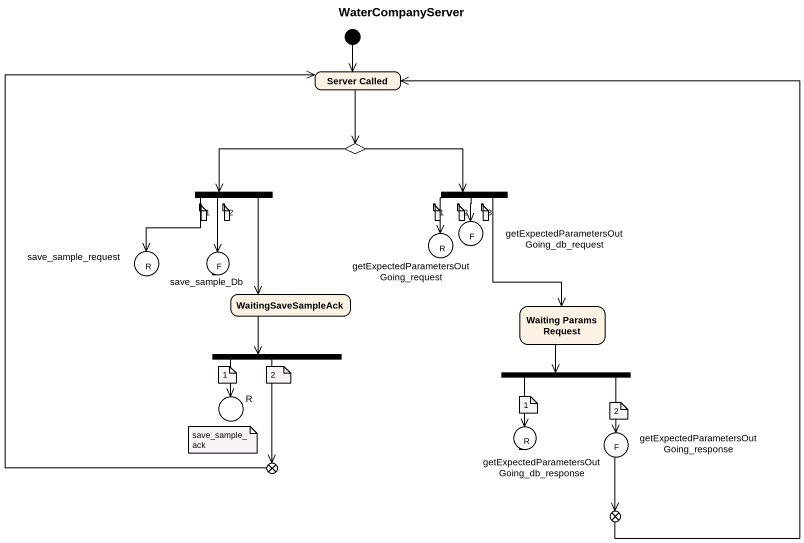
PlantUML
@startuml
title WaterCompanyServer
hide empty description
state "Server Called" as Server_Called
state choice1 <<choice>>
state fork1 <<fork>>
state fork2 <<fork>>
state "getExpectedParametersOutGoing_request" as getExpectedParametersOutGoin <<choice>>
state "getExpectedParametersOutGoing_db_request" as getExpectedParametersOutGoin_2 <<choice>>
state save_sample_request <<choice>>
state save_sample_Db <<choice>>
state WaitingSaveSampleAck
state "Waiting Params Request" as Waiting_Params_Request
state fork3 <<fork>>
state R <<choice>>
state fork4 <<fork>>
state "getExpectedParametersOutGoing_db_response" as getExpectedParametersOutGoin_3 <<choice>>
state "getExpectedParametersOutGoing_response" as getExpectedParametersOutGoin_4 <<choice>>
state exit1 <<choice>>
state exit2 <<choice>>
[*] --> Server_Called
Server_Called --> choice1
choice1 -left-> fork1
choice1 -right-> fork2
fork1 --> save_sample_request
fork1 --> save_sample_Db
fork1 --> WaitingSaveSampleAck
fork2 --> getExpectedParametersOutGoin
fork2 --> getExpectedParametersOutGoin_2
fork2 --> Waiting_Params_Request
WaitingSaveSampleAck --> fork3
Waiting_Params_Request --> fork4
fork3 --> R
fork3 --> exit1
fork4 --> getExpectedParametersOutGoin_3
fork4 --> getExpectedParametersOutGoin_4
getExpectedParametersOutGoin_4 --> exit2
exit1 -up-> Server_Called
exit2 -up-> Server_Called
note as N1
  1
end note
note as N2
  2
end note
note as N3
  1
end note
note as N4
  2
end note
note as N5
  3
end note
note as N6
  R
end note
note as N7
  F
end note
note as N8
  R
end note
note as N9
  F
end note
note as N10
  1
end note
note as N11
  2
end note
note as N12
  1
end note
note as N13
  save_sample_ack
end note
note as N14
  R
end note
note as N15
  F
end note
note as N16
  2
end note
@enduml
